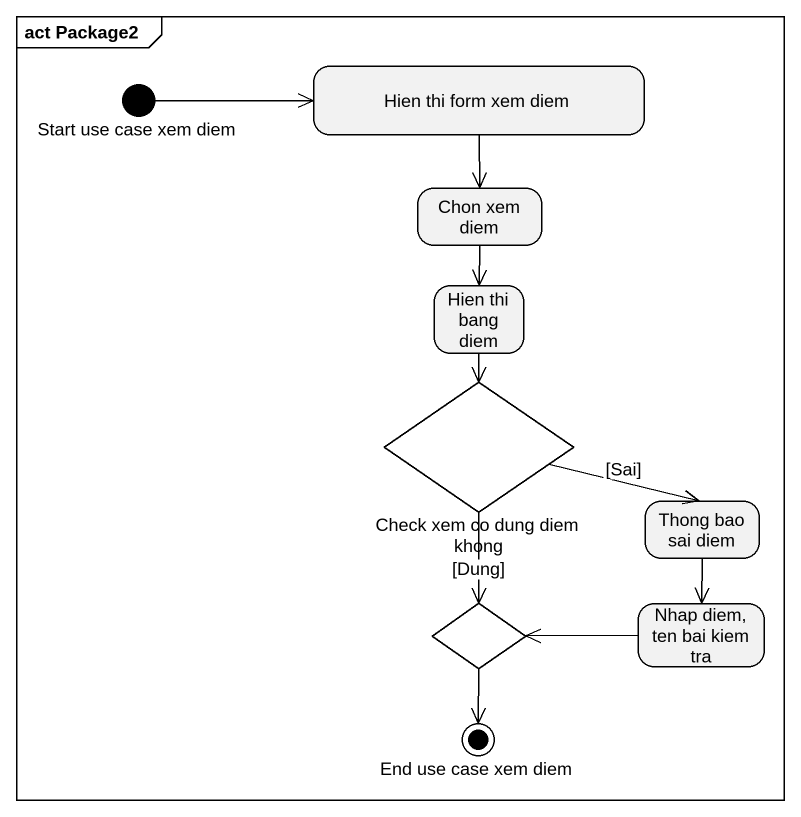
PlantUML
@startuml
mainframe act Package2
hide empty description
state "Start use case xem diem" as Start_use_case_xem_diem <<start>>
state "Hien thi form xem diem" as Hien_thi_form_xem_diem
state "Chon xem diem" as Chon_xem_diem
state "Hien thi bang diem" as Hien_thi_bang_diem
state "Check xem co dung diem khong" as Check_xem_co_dung_diem_khong <<choice>>
state "Thong bao sai diem" as Thong_bao_sai_diem
state choice1 <<choice>>
state "Nhap diem, ten bai kiem tra" as Nhap_diem_ten_bai_kiem_tra
state "End use case xem diem" as End_use_case_xem_diem <<end>>
Start_use_case_xem_diem -right-> Hien_thi_form_xem_diem
Hien_thi_form_xem_diem --> Chon_xem_diem
Chon_xem_diem --> Hien_thi_bang_diem
Hien_thi_bang_diem --> Check_xem_co_dung_diem_khong
Check_xem_co_dung_diem_khong -right-> Thong_bao_sai_diem : [Sai]
Check_xem_co_dung_diem_khong --> choice1 : [Dung]
Thong_bao_sai_diem --> Nhap_diem_ten_bai_kiem_tra
choice1 --> End_use_case_xem_diem
Nhap_diem_ten_bai_kiem_tra -left-> choice1
@enduml
